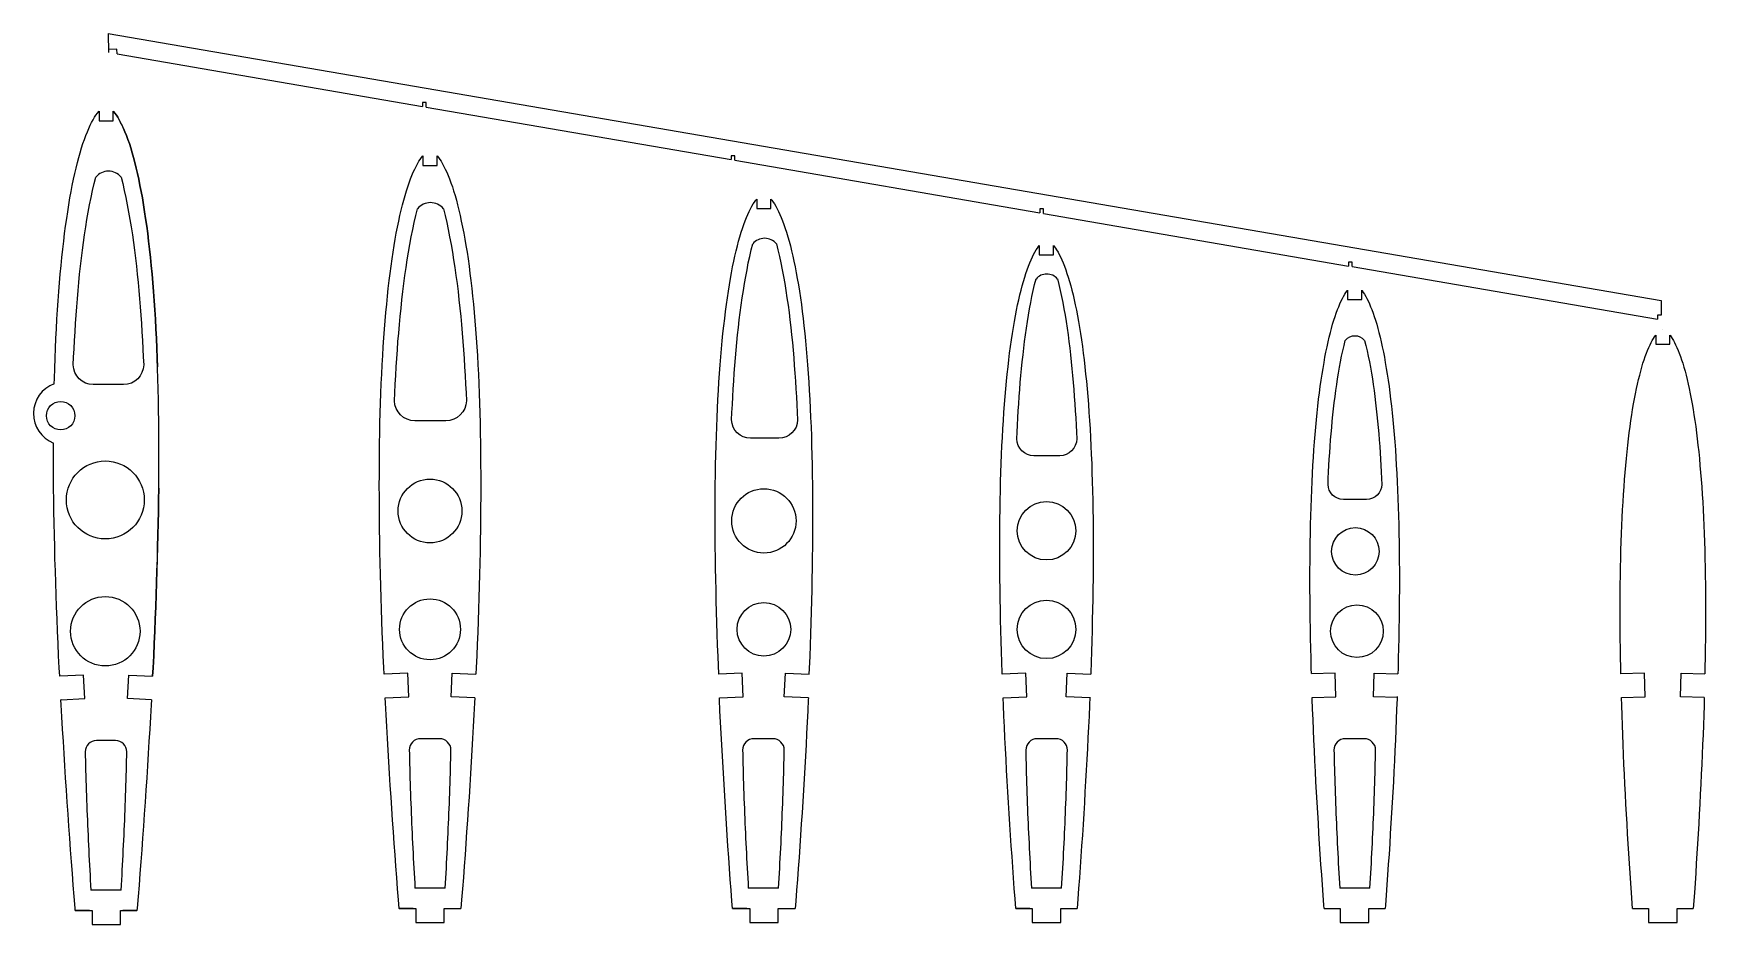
# Model space of a CAD drawing. Header units: inches. Extents: x -1000 to 834, y -101 to 1235.
# Drawn here: x 481.6 to 834.2, y 12.9 to 200.8 of the extents above; entities that cross this region are included whole.
import ezdxf

# ---------------------------------------------------------------- set-up
doc = ezdxf.new("R2010")
doc.units = ezdxf.units.IN
doc.header["$MEASUREMENT"] = 0
doc.layers.add('7', color=7, linetype='Continuous')

msp = doc.modelspace()

# ---------------------------------------------------------------- linework, layer by layer
for p, q in [((497.35, 200.82), (824.85, 144.46)), ((497.35, 200.82), (497.38, 196.82)), ((499.18, 197.48), (497.38, 197.46)), ((499.19, 196.51), (499.18, 197.48)), ((499.19, 196.51), (563.58, 185.42)), ((564.38, 186.26), (563.58, 186.25)), ((563.58, 186.25), (563.58, 185.42)), ((564.38, 185.28), (564.38, 186.26)), ((564.38, 185.28), (628.68, 174.2)), ((629.48, 175.04), (628.68, 175.04)), ((628.68, 175.04), (628.68, 174.2)), ((629.48, 174.06), (629.48, 175.04)), ((629.48, 174.06), (693.78, 162.98)), ((694.58, 163.83), (693.78, 163.82)), ((693.78, 163.82), (693.78, 162.98)), ((694.58, 162.84), (694.58, 163.83)), ((694.58, 162.84), (758.88, 151.76)), ((759.67, 152.61), (758.87, 152.6)), ((758.87, 152.6), (758.88, 151.76)), ((759.68, 151.63), (759.67, 152.61)), ((759.68, 151.63), (824.08, 140.53)), ((824.87, 141.39), (824.07, 141.38)), ((824.07, 141.38), (824.08, 140.53)), ((824.85, 144.46), (824.87, 141.39)), ((824.87, 141.39), (824.87, 141.39)), ((825.2, 138.28), (825.2, 138.28)), ((487.41, 60.24), (487.36, 60.24)), ((500.06, 20.15), (493.68, 20.15)), ((568.4, 20.55), (562.03, 20.55)), ((638.7, 20.55), (632.33, 20.55)), ((698.41, 20.55), (692.04, 20.55)), ((763.42, 20.55), (757.05, 20.55)), ((493.39, 15.86), (490.39, 15.86)), ((503.44, 15.86), (500.44, 15.86)), ((561.64, 16.26), (558.64, 16.26)), ((631.98, 16.26), (628.98, 16.26)), ((691.72, 16.26), (688.72, 16.26))]:
    msp.add_line(p, q)
at = {"color": 9}
for p, q in [((637.11, 163.9), (637.11, 165.9)), ((490.39, 15.86), (493.92, 15.86)), ((493.92, 15.86), (493.92, 12.86)), ((499.92, 12.86), (499.92, 15.86)), ((499.92, 15.86), (503.4, 15.86)), ((558.68, 16.26), (562.2, 16.26)), ((562.2, 16.26), (562.2, 13.26)), ((568.2, 13.26), (568.2, 16.26)), ((568.2, 16.26), (571.72, 16.26)), ((628.98, 16.26), (632.62, 16.26)), ((632.62, 16.26), (632.62, 13.26)), ((638.62, 13.26), (638.62, 16.26)), ((638.62, 16.26), (642.24, 16.26)), ((688.72, 16.26), (692.2, 16.26)), ((692.2, 16.26), (692.2, 13.26)), ((698.2, 16.26), (701.68, 16.28)), ((698.2, 13.26), (698.2, 16.26)), ((753.75, 16.26), (757.17, 16.26)), ((757.17, 16.26), (757.17, 13.26)), ((763.17, 13.26), (763.17, 16.26)), ((763.17, 16.26), (766.65, 16.26)), ((818.79, 16.26), (822.2, 16.26)), ((822.2, 16.26), (822.2, 13.26)), ((828.2, 13.26), (828.2, 16.26)), ((828.2, 16.26), (831.62, 16.26)), ((493.92, 12.86), (499.92, 12.86)), ((562.2, 13.26), (568.2, 13.26)), ((632.62, 13.26), (638.62, 13.26)), ((692.2, 13.26), (698.2, 13.26)), ((757.17, 13.26), (763.17, 13.26)), ((822.2, 13.26), (828.2, 13.26))]:
    msp.add_line(p, q, dxfattribs=at)
for centre, radius in [((487.31, 120.19), 3), ((496.72, 102.43), 8.22), ((565.2, 100.1), 6.73), ((635.61, 98.01), 6.79), ((695.2, 95.93), 6.17), ((760.35, 91.58), 5), ((496.72, 74.73), 7.32), ((565.2, 75.13), 6.42), ((695.2, 75.13), 6.17), ((635.61, 75.13), 5.65), ((760.69, 74.74), 5.55)]:
    msp.add_circle(centre, radius)
for centre, radius in [((497.38, 168.3), 3.48), ((565.29, 161.58), 3.55), ((635.77, 154.35), 3.26), ((695.27, 147.12), 2.96), ((760.26, 134.34), 2.66)]:
    msp.add_arc(centre, radius, 39.9525, 140.0475)
at = {"linetype": 'ByBlock'}
msp.add_arc((488.24, 120.63), 6.68, 109.9561, 248.3824, dxfattribs=at)
at = {"layer": '7', "linetype": 'Continuous'}
for points in [[(485.96, 126.91), (485.99, 128.02), (486.06, 130.16), (486.13, 132.3), (486.22, 134.44), (486.31, 136.48), (486.41, 138.53), (486.53, 140.57), (486.65, 142.51), (486.78, 144.45), (486.92, 146.39), (487.06, 148.22), (487.22, 150.05), (487.39, 151.88), (487.56, 153.59), (487.75, 155.3), (487.94, 157.02), (488.14, 158.6), (488.35, 160.19), (488.57, 161.77), (488.79, 163.23), (489.02, 164.68), (489.27, 166.13), (489.51, 167.45), (489.76, 168.77), (490.03, 170.08), (490.29, 171.26), (490.57, 172.44), (490.86, 173.61), (491.13, 174.64), (491.42, 175.67), (491.72, 176.69), (492.01, 177.58), (492.31, 178.45), (492.63, 179.32), (492.93, 180.05), (493.24, 180.77), (493.56, 181.49), (493.84, 182.06), (494.14, 182.63), (494.47, 183.18), (494.74, 183.6), (495.04, 184.01), (495.36, 184.39), (495.4, 184.44)], [(495.4, 184.44), (495.4, 182.37), (498.4, 182.37), (498.4, 184.44)], [(498.4, 184.44), (498.44, 184.39), (498.76, 184.01), (499.05, 183.6), (499.33, 183.18), (499.65, 182.63), (499.95, 182.06), (500.23, 181.49), (500.56, 180.77), (500.87, 180.05), (501.16, 179.32), (501.49, 178.45), (501.79, 177.58), (502.07, 176.69), (502.38, 175.67), (502.67, 174.64), (502.94, 173.61), (503.23, 172.44), (503.51, 171.26), (503.76, 170.08), (504.03, 168.77), (504.29, 167.45), (504.53, 166.13), (504.77, 164.68), (505.01, 163.23), (505.23, 161.77), (505.45, 160.19), (505.66, 158.6), (505.85, 157.02), (506.05, 155.3), (506.23, 153.59), (506.4, 151.88), (506.58, 150.05), (506.73, 148.22), (506.88, 146.39), (507.02, 144.45), (507.15, 142.51), (507.27, 140.57), (507.39, 138.53), (507.49, 136.48), (507.58, 134.44), (507.67, 132.3), (507.73, 130.5)], [(506.7, 65.23), (506.79, 66.99), (506.92, 69.57), (507.04, 72.15), (507.15, 74.73), (507.26, 77.3), (507.36, 79.86), (507.45, 82.41), (507.54, 84.97), (507.62, 87.49), (507.7, 90.02), (507.76, 92.54), (507.82, 95.03), (507.88, 97.51), (507.92, 100), (507.96, 102.43), (507.99, 104.86), (508.01, 107.3), (508.02, 109.67), (508.02, 112.05), (508.02, 114.42), (508.01, 116.73), (507.99, 119.03), (507.96, 121.34), (507.92, 123.57), (507.87, 125.79), (507.81, 128.02), (507.74, 130.16), (507.67, 132.3), (507.58, 134.44), (507.49, 136.48), (507.39, 138.53), (507.27, 140.57), (507.15, 142.51), (507.02, 144.45), (506.88, 146.39), (506.73, 148.22), (506.58, 150.05), (506.41, 151.88), (506.23, 153.59), (506.05, 155.3), (505.85, 157.02), (505.66, 158.6), (505.45, 160.19), (505.23, 161.77), (505.01, 163.23), (504.78, 164.68), (504.53, 166.13), (504.29, 167.45), (504.03, 168.77), (503.76, 170.08), (503.51, 171.26), (503.23, 172.44), (502.94, 173.61), (502.67, 174.64), (502.38, 175.67), (502.07, 176.69), (501.79, 177.58), (501.49, 178.45), (501.16, 179.32), (500.87, 180.05), (500.56, 180.77), (500.24, 181.49), (499.95, 182.06), (499.66, 182.63), (499.33, 183.18), (499.06, 183.6), (498.76, 184.01), (498.44, 184.39), (498.4, 184.44)], [(555.52, 65.66), (555.45, 67.06), (555.34, 69.53), (555.24, 72.01), (555.14, 74.47), (555.05, 76.93), (554.97, 79.39), (554.89, 81.81), (554.82, 84.24), (554.75, 86.67), (554.7, 89.06), (554.64, 91.45), (554.6, 93.84), (554.57, 96.18), (554.54, 98.52), (554.52, 100.86), (554.51, 103.15), (554.5, 105.43), (554.51, 107.72), (554.52, 109.94), (554.54, 112.15), (554.57, 114.37), (554.6, 116.51), (554.65, 118.65), (554.71, 120.79), (554.77, 122.85), (554.84, 124.91), (554.93, 126.97), (555.01, 128.94), (555.11, 130.9), (555.22, 132.87), (555.34, 134.74), (555.46, 136.6), (555.6, 138.47), (555.74, 140.23), (555.89, 141.99), (556.06, 143.75), (556.22, 145.39), (556.4, 147.04), (556.59, 148.69), (556.78, 150.21), (556.98, 151.74), (557.19, 153.26), (557.4, 154.66), (557.63, 156.06), (557.86, 157.46), (558.09, 158.73), (558.34, 159.99), (558.6, 161.26), (558.85, 162.39), (559.11, 163.52), (559.39, 164.65), (559.65, 165.64), (559.93, 166.63), (560.22, 167.61), (560.5, 168.46), (560.79, 169.31), (561.1, 170.14), (561.38, 170.84), (561.68, 171.54), (561.99, 172.22), (562.26, 172.78), (562.55, 173.32), (562.86, 173.85), (563.13, 174.26), (563.41, 174.65), (563.7, 175)], [(563.7, 175), (563.7, 172.96), (566.7, 172.96), (566.7, 175)], [(566.7, 175), (566.99, 174.65), (567.27, 174.26), (567.54, 173.85), (567.85, 173.32), (568.14, 172.78), (568.41, 172.22), (568.72, 171.54), (569.02, 170.84), (569.3, 170.14), (569.61, 169.31), (569.91, 168.46), (570.18, 167.61), (570.47, 166.63), (570.75, 165.64), (571.01, 164.65), (571.29, 163.52), (571.56, 162.39), (571.8, 161.26), (572.06, 159.99), (572.31, 158.73), (572.54, 157.46), (572.78, 156.06), (573, 154.66), (573.21, 153.26), (573.43, 151.74), (573.63, 150.21), (573.81, 148.69), (574, 147.04), (574.18, 145.39), (574.34, 143.75), (574.51, 141.99), (574.66, 140.23), (574.8, 138.47), (574.94, 136.6), (575.06, 134.74), (575.18, 132.87), (575.29, 130.9), (575.39, 128.94), (575.48, 126.97), (575.56, 124.91), (575.63, 122.85), (575.69, 120.79), (575.75, 118.65), (575.8, 116.51), (575.83, 114.37), (575.86, 112.15), (575.88, 109.94), (575.9, 107.72), (575.9, 105.43), (575.9, 103.15), (575.88, 100.86), (575.86, 98.52), (575.84, 96.18), (575.8, 93.84), (575.76, 91.45), (575.71, 89.06), (575.65, 86.67), (575.58, 84.24), (575.51, 81.81), (575.44, 79.39), (575.35, 76.93), (575.26, 74.47), (575.16, 72.01), (575.06, 69.53), (574.95, 67.06), (574.89, 65.66)], [(489.96, 130.91), (490.04, 132.54), (490.12, 134.32), (490.22, 136.09), (490.33, 137.87), (490.44, 139.63), (490.56, 141.38), (490.69, 143.13), (490.83, 144.87), (490.98, 146.6), (491.14, 148.31), (491.31, 150.03), (491.5, 151.72), (491.69, 153.41), (491.89, 155.08), (492.11, 156.73), (492.35, 158.37), (492.59, 160), (492.85, 161.58), (493.13, 163.16), (493.42, 164.7), (493.72, 166.23), (494.04, 167.7), (494.37, 169.16), (494.72, 170.53)], [(500.05, 170.53), (500.39, 169.16), (500.73, 167.7), (501.05, 166.23), (501.35, 164.7), (501.64, 163.16), (501.92, 161.58), (502.18, 160), (502.42, 158.37), (502.65, 156.73), (502.87, 155.08), (503.08, 153.41), (503.27, 151.72), (503.46, 150.03), (503.63, 148.31), (503.79, 146.6), (503.94, 144.87), (504.08, 143.13), (504.21, 141.38), (504.33, 139.63), (504.44, 137.87), (504.55, 136.09), (504.65, 134.32), (504.73, 132.54), (504.81, 130.91)], [(626.11, 65.69), (625.95, 69.42), (625.86, 71.78), (625.78, 74.15), (625.7, 76.48), (625.64, 78.81), (625.57, 81.14), (625.52, 83.44), (625.47, 85.73), (625.43, 88.03), (625.39, 90.28), (625.37, 92.52), (625.35, 94.77), (625.34, 96.97), (625.33, 99.16), (625.34, 101.35), (625.35, 103.48), (625.37, 105.61), (625.39, 107.74), (625.43, 109.8), (625.48, 111.86), (625.53, 113.91), (625.59, 115.89), (625.66, 117.87), (625.74, 119.84), (625.82, 121.73), (625.92, 123.62), (626.02, 125.51), (626.14, 127.3), (626.26, 129.09), (626.39, 130.89), (626.52, 132.58), (626.67, 134.27), (626.83, 135.96), (626.98, 137.54), (627.15, 139.12), (627.34, 140.7), (627.52, 142.17), (627.71, 143.63), (627.91, 145.09), (628.12, 146.44), (628.33, 147.78), (628.56, 149.12), (628.78, 150.34), (629.02, 151.56), (629.27, 152.77), (629.5, 153.86), (629.76, 154.95), (630.03, 156.03), (630.28, 156.98), (630.54, 157.93), (630.83, 158.88), (631.09, 159.69), (631.37, 160.5), (631.67, 161.3), (631.94, 161.98), (632.22, 162.64), (632.53, 163.3), (632.79, 163.83), (633.06, 164.36), (633.36, 164.87), (633.62, 165.26), (633.89, 165.63), (634.11, 165.9)], [(634.11, 165.9), (634.11, 163.89), (637.11, 163.89), (637.11, 165.9)], [(637.11, 165.9), (637.32, 165.63), (637.6, 165.26), (637.85, 164.87), (638.15, 164.36), (638.43, 163.83), (638.69, 163.3), (638.99, 162.64), (639.28, 161.98), (639.55, 161.3), (639.85, 160.5), (640.12, 159.69), (640.39, 158.88), (640.67, 157.93), (640.94, 156.98), (641.19, 156.03), (641.46, 154.95), (641.71, 153.86), (641.95, 152.77), (642.2, 151.56), (642.43, 150.34), (642.65, 149.12), (642.88, 147.78), (643.1, 146.44), (643.3, 145.09), (643.51, 143.63), (643.7, 142.17), (643.88, 140.7), (644.06, 139.12), (644.23, 137.54), (644.39, 135.96), (644.55, 134.27), (644.69, 132.58), (644.83, 130.89), (644.96, 129.09), (645.08, 127.3), (645.19, 125.51), (645.29, 123.62), (645.39, 121.73), (645.47, 119.84), (645.55, 117.87), (645.62, 115.89), (645.68, 113.91), (645.74, 111.86), (645.78, 109.8), (645.82, 107.74), (645.85, 105.61), (645.87, 103.48), (645.88, 101.35), (645.88, 99.16), (645.88, 96.97), (645.87, 94.77), (645.85, 92.52), (645.82, 90.28), (645.79, 88.03), (645.75, 85.73), (645.7, 83.44), (645.64, 81.14), (645.58, 78.81), (645.51, 76.48), (645.44, 74.15), (645.35, 71.78), (645.27, 69.42), (645.11, 65.69)], [(557.7, 123.36), (557.78, 125.04), (557.86, 126.86), (557.96, 128.67), (558.07, 130.48), (558.19, 132.28), (558.31, 134.06), (558.44, 135.86), (558.59, 137.63), (558.74, 139.4), (558.9, 141.15), (559.08, 142.9), (559.27, 144.64), (559.47, 146.36), (559.68, 148.06), (559.9, 149.76), (560.14, 151.43), (560.39, 153.09), (560.65, 154.71), (560.93, 156.33), (561.23, 157.9), (561.54, 159.46), (561.86, 160.96), (562.21, 162.45), (562.56, 163.86)], [(568.01, 163.86), (568.36, 162.45), (568.71, 160.96), (569.03, 159.46), (569.34, 157.9), (569.64, 156.33), (569.92, 154.71), (570.18, 153.09), (570.43, 151.43), (570.67, 149.76), (570.9, 148.06), (571.11, 146.36), (571.3, 144.64), (571.49, 142.9), (571.67, 141.15), (571.83, 139.4), (571.98, 137.63), (572.13, 135.86), (572.26, 134.06), (572.38, 132.28), (572.5, 130.48), (572.61, 128.67), (572.71, 126.86), (572.79, 125.04), (572.87, 123.36)], [(628.81, 119.33), (628.88, 120.86), (628.97, 122.53), (629.06, 124.19), (629.15, 125.85), (629.26, 127.5), (629.37, 129.14), (629.5, 130.78), (629.63, 132.4), (629.77, 134.02), (629.92, 135.63), (630.08, 137.24), (630.25, 138.82), (630.43, 140.41), (630.62, 141.96), (630.83, 143.52), (631.05, 145.05), (631.28, 146.57), (631.52, 148.06), (631.78, 149.54), (632.05, 150.98), (632.33, 152.41), (632.63, 153.79), (632.95, 155.15), (633.27, 156.44)], [(638.26, 156.44), (638.58, 155.15), (638.9, 153.79), (639.2, 152.41), (639.48, 150.98), (639.75, 149.54), (640.01, 148.06), (640.25, 146.57), (640.48, 145.05), (640.7, 143.52), (640.91, 141.96), (641.1, 140.41), (641.28, 138.82), (641.45, 137.24), (641.61, 135.63), (641.76, 134.02), (641.9, 132.4), (642.03, 130.78), (642.16, 129.14), (642.27, 127.5), (642.38, 125.85), (642.47, 124.19), (642.57, 122.53), (642.65, 120.86), (642.72, 119.33)], [(685.87, 65.71), (685.86, 65.94), (685.78, 68.2), (685.71, 70.44), (685.64, 72.67), (685.58, 74.91), (685.53, 77.11), (685.48, 79.31), (685.44, 81.51), (685.41, 83.67), (685.38, 85.82), (685.36, 87.98), (685.35, 90.08), (685.35, 92.18), (685.35, 94.29), (685.36, 96.33), (685.38, 98.37), (685.41, 100.41), (685.44, 102.38), (685.49, 104.36), (685.54, 106.33), (685.6, 108.22), (685.66, 110.12), (685.74, 112.01), (685.82, 113.82), (685.91, 115.63), (686.01, 117.44), (686.12, 119.16), (686.24, 120.88), (686.36, 122.6), (686.49, 124.22), (686.63, 125.84), (686.78, 127.46), (686.93, 128.98), (687.1, 130.49), (687.27, 132.01), (687.44, 133.41), (687.63, 134.82), (687.83, 136.22), (688.02, 137.51), (688.23, 138.8), (688.45, 140.08), (688.66, 141.25), (688.88, 142.42), (689.12, 143.58), (689.35, 144.63), (689.59, 145.67), (689.85, 146.7), (690.09, 147.62), (690.35, 148.53), (690.62, 149.43), (690.87, 150.22), (691.14, 150.99), (691.42, 151.76), (691.68, 152.41), (691.96, 153.05), (692.25, 153.68), (692.5, 154.19), (692.76, 154.69), (693.05, 155.18), (693.29, 155.55), (693.55, 155.91), (693.7, 156.09)], [(693.7, 156.09), (693.7, 154.12), (696.7, 154.12), (696.7, 156.09)], [(693.71, 156.1), (693.71, 156.11)], [(696.7, 156.09), (696.85, 155.91), (697.11, 155.55), (697.35, 155.18), (697.64, 154.69), (697.91, 154.19), (698.16, 153.68), (698.45, 153.05), (698.72, 152.41), (698.98, 151.76), (699.26, 150.99), (699.53, 150.22), (699.78, 149.43), (700.06, 148.53), (700.31, 147.62), (700.55, 146.7), (700.81, 145.67), (701.05, 144.63), (701.28, 143.58), (701.52, 142.42), (701.74, 141.25), (701.96, 140.08), (702.18, 138.8), (702.38, 137.51), (702.58, 136.22), (702.77, 134.82), (702.96, 133.41), (703.13, 132.01), (703.31, 130.49), (703.47, 128.98), (703.62, 127.46), (703.77, 125.84), (703.91, 124.22), (704.04, 122.6), (704.17, 120.88), (704.28, 119.16), (704.39, 117.44), (704.49, 115.63), (704.58, 113.82), (704.66, 112.01), (704.74, 110.12), (704.8, 108.22), (704.86, 106.33), (704.91, 104.36), (704.96, 102.38), (704.99, 100.41), (705.02, 98.37), (705.04, 96.33), (705.05, 94.29), (705.05, 92.18), (705.05, 90.08), (705.04, 87.98), (705.02, 85.82), (704.99, 83.67), (704.96, 81.51), (704.92, 79.31), (704.87, 77.11), (704.82, 74.91), (704.76, 72.67), (704.7, 70.44), (704.62, 68.2), (704.55, 65.94), (704.54, 65.71)], [(688.95, 115.3), (689.02, 116.69), (689.09, 118.21), (689.17, 119.71), (689.26, 121.22), (689.36, 122.72), (689.46, 124.21), (689.57, 125.7), (689.69, 127.18), (689.82, 128.65), (689.96, 130.11), (690.1, 131.57), (690.26, 133.01), (690.42, 134.45), (690.6, 135.87), (690.79, 137.28), (690.98, 138.67), (691.19, 140.06), (691.41, 141.4), (691.65, 142.75), (691.89, 144.06), (692.15, 145.36), (692.42, 146.61), (692.71, 147.85), (693, 149.03)], [(697.54, 149.03), (697.83, 147.85), (698.12, 146.61), (698.39, 145.36), (698.65, 144.06), (698.89, 142.75), (699.13, 141.4), (699.35, 140.06), (699.56, 138.67), (699.76, 137.28), (699.94, 135.87), (700.12, 134.45), (700.28, 133.01), (700.44, 131.57), (700.59, 130.11), (700.72, 128.65), (700.85, 127.18), (700.97, 125.7), (701.08, 124.21), (701.18, 122.72), (701.28, 121.22), (701.37, 119.71), (701.45, 118.21), (701.53, 116.69), (701.59, 115.3)], [(751.08, 65.82), (751.05, 66.89), (751, 69.03), (750.94, 71.13), (750.9, 73.24), (750.86, 75.34), (750.83, 77.41), (750.81, 79.47), (750.79, 81.53), (750.78, 83.55), (750.77, 85.56), (750.78, 87.57), (750.79, 89.53), (750.81, 91.48), (750.83, 93.43), (750.86, 95.32), (750.91, 97.21), (750.96, 99.09), (751.01, 100.91), (751.08, 102.72), (751.15, 104.53), (751.23, 106.27), (751.31, 108), (751.41, 109.73), (751.51, 111.38), (751.62, 113.02), (751.74, 114.67), (751.87, 116.22), (752, 117.77), (752.15, 119.32), (752.29, 120.77), (752.45, 122.22), (752.61, 123.67), (752.78, 125.01), (752.95, 126.36), (753.14, 127.7), (753.33, 128.93), (753.53, 130.17), (753.74, 131.4), (753.94, 132.52), (754.15, 133.63), (754.38, 134.74), (754.6, 135.74), (754.83, 136.74), (755.08, 137.73), (755.31, 138.61), (755.56, 139.48), (755.82, 140.34), (756.06, 141.09), (756.31, 141.84), (756.59, 142.57), (756.83, 143.19), (757.1, 143.8), (757.37, 144.41), (757.61, 144.89), (757.87, 145.37), (758.14, 145.84), (758.37, 146.2), (758.63, 146.54), (758.7, 146.64)], [(758.7, 146.64), (758.7, 144.7), (761.7, 144.7), (761.7, 146.64)], [(761.7, 146.64), (761.78, 146.54), (762.03, 146.2), (762.26, 145.84), (762.54, 145.37), (762.79, 144.89), (763.03, 144.41), (763.31, 143.8), (763.57, 143.19), (763.82, 142.57), (764.09, 141.84), (764.35, 141.09), (764.59, 140.34), (764.85, 139.48), (765.09, 138.61), (765.32, 137.73), (765.57, 136.74), (765.8, 135.74), (766.02, 134.74), (766.25, 133.63), (766.46, 132.52), (766.67, 131.4), (766.88, 130.17), (767.07, 128.93), (767.26, 127.7), (767.45, 126.36), (767.63, 125.01), (767.79, 123.67), (767.96, 122.22), (768.11, 120.77), (768.26, 119.32), (768.4, 117.77), (768.54, 116.22), (768.66, 114.67), (768.78, 113.02), (768.89, 111.38), (768.99, 109.73), (769.09, 108), (769.18, 106.27), (769.25, 104.53), (769.33, 102.72), (769.39, 100.91), (769.45, 99.09), (769.5, 97.21), (769.54, 95.32), (769.57, 93.43), (769.6, 91.48), (769.61, 89.53), (769.63, 87.57), (769.63, 85.56), (769.63, 83.55), (769.61, 81.53), (769.6, 79.47), (769.57, 77.41), (769.54, 75.34), (769.5, 73.24), (769.46, 71.13), (769.41, 69.03), (769.35, 66.89), (769.32, 65.74)], [(754.58, 105.71), (754.64, 106.96), (754.7, 108.33), (754.78, 109.68), (754.86, 111.04), (754.94, 112.39), (755.04, 113.73), (755.14, 115.07), (755.25, 116.4), (755.36, 117.72), (755.48, 119.04), (755.62, 120.35), (755.76, 121.65), (755.9, 122.94), (756.06, 124.22), (756.23, 125.49), (756.41, 126.74), (756.59, 127.98), (756.79, 129.2), (757, 130.41), (757.23, 131.59), (757.46, 132.76), (757.7, 133.88), (757.96, 135), (758.22, 136.05)], [(762.31, 136.05), (762.57, 135), (762.83, 133.88), (763.07, 132.76), (763.3, 131.59), (763.52, 130.41), (763.74, 129.2), (763.93, 127.98), (764.12, 126.74), (764.3, 125.49), (764.47, 124.22), (764.62, 122.94), (764.77, 121.65), (764.91, 120.35), (765.04, 119.04), (765.17, 117.72), (765.28, 116.4), (765.39, 115.07), (765.49, 113.73), (765.58, 112.39), (765.67, 111.04), (765.75, 109.68), (765.82, 108.33), (765.89, 106.96), (765.95, 105.71)], [(816.35, 65.78), (816.32, 67.17), (816.28, 69.18), (816.25, 71.15), (816.23, 73.12), (816.21, 75.09), (816.2, 77.01), (816.2, 78.93), (816.2, 80.86), (816.21, 82.72), (816.23, 84.59), (816.25, 86.45), (816.29, 88.26), (816.32, 90.06), (816.37, 91.86), (816.42, 93.59), (816.49, 95.32), (816.56, 97.06), (816.63, 98.71), (816.71, 100.37), (816.81, 102.02), (816.9, 103.59), (817.01, 105.16), (817.12, 106.73), (817.24, 108.21), (817.37, 109.69), (817.51, 111.17), (817.65, 112.56), (817.79, 113.95), (817.95, 115.33), (818.11, 116.61), (818.28, 117.9), (818.46, 119.18), (818.64, 120.36), (818.83, 121.53), (819.03, 122.71), (819.22, 123.78), (819.43, 124.84), (819.65, 125.91), (819.85, 126.86), (820.08, 127.81), (820.31, 128.76), (820.53, 129.6), (820.77, 130.43), (821.01, 131.26), (821.24, 131.97), (821.49, 132.68), (821.75, 133.38), (821.99, 133.97), (822.24, 134.56), (822.5, 135.14), (822.73, 135.6), (822.97, 136.06), (823.23, 136.51), (823.46, 136.85), (823.7, 137.18)], [(823.7, 137.18), (823.7, 135.28), (826.7, 135.28), (826.7, 137.18)], [(826.71, 137.18), (826.95, 136.85), (827.17, 136.51), (827.43, 136.06), (827.67, 135.6), (827.9, 135.14), (828.17, 134.56), (828.42, 133.97), (828.65, 133.38), (828.92, 132.68), (829.16, 131.97), (829.39, 131.26), (829.64, 130.43), (829.87, 129.6), (830.09, 128.76), (830.33, 127.81), (830.55, 126.86), (830.76, 125.91), (830.98, 124.84), (831.18, 123.78), (831.38, 122.71), (831.58, 121.53), (831.76, 120.36), (831.94, 119.18), (832.12, 117.9), (832.29, 116.61), (832.45, 115.33), (832.61, 113.95), (832.76, 112.56), (832.9, 111.17), (833.03, 109.69), (833.16, 108.21), (833.28, 106.73), (833.4, 105.16), (833.5, 103.59), (833.6, 102.02), (833.69, 100.37), (833.77, 98.71), (833.85, 97.06), (833.92, 95.32), (833.98, 93.59), (834.03, 91.86), (834.08, 90.06), (834.12, 88.26), (834.15, 86.45), (834.17, 84.59), (834.19, 82.72), (834.2, 80.86), (834.2, 78.93), (834.2, 77.01), (834.19, 75.09), (834.17, 73.12), (834.15, 71.15), (834.12, 69.18), (834.08, 67.17), (834.05, 65.78)], [(487.1, 65.23), (487.01, 66.99), (486.88, 69.57), (486.76, 72.15), (486.65, 74.73), (486.54, 77.3), (486.44, 79.86), (486.35, 82.41), (486.26, 84.97), (486.18, 87.49), (486.1, 90.02), (486.04, 92.54), (485.98, 95.03), (485.92, 97.51), (485.88, 100), (485.84, 102.43), (485.81, 104.86), (485.79, 107.3), (485.78, 109.67), (485.78, 112.05), (485.78, 114.42)], [(507.99, 104.9), (507.99, 104.86), (507.96, 102.43), (507.92, 100), (507.87, 97.51), (507.82, 95.03), (507.76, 92.54), (507.69, 90.02), (507.62, 87.49), (507.54, 84.97), (507.45, 82.41), (507.36, 79.86), (507.25, 77.3), (507.15, 74.73), (507.03, 72.15), (506.92, 69.57), (506.79, 66.99), (506.7, 65.23)], [(487.41, 60.24), (487.41, 60.24), (492.41, 60.51), (492.13, 65.5), (487.14, 65.23)], [(506.44, 60.24), (501.39, 60.51), (501.66, 65.5), (506.66, 65.23)], [(555.75, 60.67), (560.75, 60.91), (560.5, 65.9), (555.51, 65.66)], [(574.65, 60.68), (574.65, 60.67), (569.66, 60.91), (569.9, 65.9), (574.89, 65.66)], [(574.89, 65.66), (574.89, 65.65)], [(626.23, 60.69), (631.23, 60.91), (631.01, 65.9), (626.02, 65.68)], [(644.99, 60.69), (639.92, 60.91), (640.14, 65.9), (645.13, 65.68)], [(686.06, 60.71), (691.05, 60.91), (690.86, 65.9), (685.86, 65.71)], [(704.35, 60.8), (704.35, 60.71), (699.35, 60.91), (699.54, 65.9), (704.54, 65.71)], [(751.25, 60.74), (756.24, 60.91), (756.08, 65.91), (751.09, 65.74)], [(769.16, 60.99), (769.16, 60.74), (764.16, 60.91), (764.32, 65.9), (769.32, 65.74)], [(816.35, 65.78), (816.35, 65.78)], [(816.36, 65.78), (816.35, 65.78)], [(816.47, 60.78), (821.47, 60.9), (821.35, 65.9), (816.36, 65.78)], [(833.93, 60.78), (828.93, 60.9), (829.06, 65.9), (834.06, 65.78)], [(834.06, 65.78), (834.05, 65.75)], [(490.39, 15.86), (490.36, 16.34), (490.16, 18.77), (489.97, 21.2), (489.78, 23.64), (489.6, 26.12), (489.41, 28.61), (489.23, 31.09), (489.05, 33.62), (488.87, 36.14), (488.7, 38.67), (488.52, 41.22), (488.35, 43.78), (488.19, 46.33), (488.03, 48.91), (487.87, 51.48), (487.72, 54.06), (487.57, 56.65), (487.42, 59.23), (487.36, 60.24)], [(506.44, 60.24), (506.38, 59.23), (506.23, 56.65), (506.08, 54.06), (505.93, 51.48), (505.77, 48.91), (505.61, 46.33), (505.45, 43.78), (505.28, 41.22), (505.1, 38.67), (504.93, 36.14), (504.75, 33.62), (504.57, 31.09), (504.39, 28.61), (504.2, 26.12), (504.01, 23.64), (503.83, 21.2), (503.63, 18.77), (503.44, 16.34), (503.4, 15.86)], [(558.68, 16.26), (558.54, 18.05), (558.36, 20.39), (558.18, 22.78), (558, 25.17), (557.82, 27.56), (557.65, 29.99), (557.48, 32.42), (557.31, 34.85), (557.14, 37.31), (556.98, 39.76), (556.82, 42.22), (556.67, 44.7), (556.52, 47.18), (556.37, 49.66), (556.22, 52.14), (556.08, 54.63), (555.94, 57.12), (555.81, 59.6), (555.76, 60.67)], [(574.64, 60.67), (574.59, 59.6), (574.46, 57.12), (574.32, 54.63), (574.18, 52.14), (574.03, 49.66), (573.89, 47.18), (573.74, 44.7), (573.58, 42.22), (573.42, 39.76), (573.26, 37.31), (573.09, 34.85), (572.92, 32.42), (572.75, 29.99), (572.58, 27.56), (572.4, 25.17), (572.23, 22.78), (572.04, 20.39), (571.86, 18.05), (571.72, 16.26)], [(628.98, 16.26), (628.86, 17.79), (628.69, 20.08), (628.52, 22.38), (628.35, 24.71), (628.19, 27.04), (628.03, 29.37), (627.87, 31.73), (627.71, 34.09), (627.56, 36.45), (627.41, 38.83), (627.27, 41.21), (627.13, 43.59), (626.99, 45.98), (626.85, 48.37), (626.72, 50.76), (626.59, 53.15), (626.47, 55.54), (626.35, 57.92), (626.24, 60.3), (626.23, 60.69)], [(644.99, 60.69), (644.97, 60.3), (644.86, 57.92), (644.75, 55.54), (644.62, 53.15), (644.5, 50.76), (644.37, 48.37), (644.23, 45.98), (644.09, 43.59), (643.95, 41.21), (643.8, 38.83), (643.66, 36.45), (643.5, 34.09), (643.35, 31.73), (643.19, 29.37), (643.02, 27.04), (642.86, 24.71), (642.69, 22.38), (642.52, 20.08), (642.35, 17.79), (642.24, 16.26)], [(688.72, 16.26), (688.57, 18.28), (688.41, 20.48), (688.25, 22.72), (688.09, 24.96), (687.94, 27.19), (687.78, 29.46), (687.63, 31.72), (687.49, 33.98), (687.34, 36.26), (687.2, 38.55), (687.07, 40.83), (686.94, 43.12), (686.8, 45.41), (686.68, 47.7), (686.56, 49.99), (686.44, 52.28), (686.33, 54.57), (686.22, 56.85), (686.12, 59.13), (686.06, 60.71)], [(704.35, 60.8), (704.28, 59.13), (704.18, 56.85), (704.07, 54.57), (703.96, 52.28), (703.85, 49.99), (703.73, 47.7), (703.6, 45.41), (703.47, 43.12), (703.33, 40.83), (703.2, 38.55), (703.06, 36.26), (702.92, 33.98), (702.77, 31.72), (702.62, 29.46), (702.47, 27.19), (702.31, 24.96), (702.15, 22.72), (701.99, 20.48), (701.83, 18.28), (701.68, 16.28)], [(753.75, 16.26), (753.7, 16.95), (753.55, 19.09), (753.4, 21.23), (753.25, 23.37), (753.1, 25.53), (752.96, 27.7), (752.82, 29.86), (752.68, 32.05), (752.55, 34.23), (752.42, 36.41), (752.29, 38.61), (752.17, 40.8), (752.04, 42.99), (751.93, 45.18), (751.82, 47.37), (751.71, 49.56), (751.61, 51.74), (751.52, 53.93), (751.42, 56.11), (751.34, 58.28), (751.26, 60.44), (751.25, 60.75)], [(769.16, 60.74), (769.14, 60.44), (769.06, 58.28), (768.98, 56.11), (768.89, 53.93), (768.79, 51.74), (768.69, 49.56), (768.59, 47.37), (768.47, 45.18), (768.36, 42.99), (768.24, 40.8), (768.11, 38.61), (767.98, 36.41), (767.85, 34.23), (767.72, 32.05), (767.59, 29.86), (767.45, 27.7), (767.3, 25.53), (767.15, 23.37), (767.01, 21.23), (766.86, 19.09), (766.7, 16.95), (766.65, 16.26)], [(818.79, 16.26), (818.56, 19.54), (818.42, 21.61), (818.28, 23.68), (818.15, 25.74), (818.02, 27.83), (817.89, 29.91), (817.77, 32), (817.65, 34.09), (817.53, 36.18), (817.41, 38.28), (817.3, 40.37), (817.19, 42.46), (817.09, 44.56), (817, 46.64), (816.91, 48.73), (816.82, 50.81), (816.74, 52.88), (816.66, 54.95), (816.59, 57.02), (816.52, 59.06), (816.47, 60.78)], [(833.93, 60.78), (833.88, 59.06), (833.81, 57.02), (833.74, 54.95), (833.67, 52.88), (833.58, 50.81), (833.5, 48.73), (833.41, 46.64), (833.31, 44.56), (833.21, 42.46), (833.1, 40.37), (832.99, 38.28), (832.88, 36.18), (832.76, 34.09), (832.63, 32), (832.51, 29.91), (832.38, 27.83), (832.25, 25.74), (832.12, 23.68), (831.98, 21.61), (831.84, 19.54), (831.62, 16.26)]]:
    msp.add_lwpolyline(points, dxfattribs=at)
for points in [[(504.81, 130.91, -0.409078), (500.58, 126.75), (494.19, 126.75, -0.409078), (489.96, 130.91)], [(572.87, 123.36, -0.409078), (568.55, 119.11), (562.02, 119.11, -0.409078), (557.7, 123.36)], [(642.72, 119.33, -0.409078), (638.75, 115.44), (632.78, 115.44, -0.409078), (628.81, 119.33)], [(701.59, 115.3, -0.409078), (697.99, 111.76), (692.56, 111.76, -0.409078), (688.95, 115.3)], [(765.95, 105.71, -0.409078), (762.71, 102.53), (757.82, 102.53, -0.409078), (754.58, 105.71)], [(500.06, 20.15), (500.12, 21.2), (500.18, 22.26), (500.24, 23.31), (500.3, 24.35), (500.36, 25.41), (500.41, 26.46), (500.47, 27.51), (500.52, 28.56), (500.57, 29.61), (500.62, 30.66), (500.67, 31.71), (500.72, 32.76), (500.77, 33.81), (500.81, 34.86), (500.85, 35.91), (500.9, 36.96), (500.94, 38.01), (500.97, 39.06), (501.01, 40.11), (501.05, 41.15), (501.08, 42.2), (501.11, 43.25), (501.14, 44.3), (501.17, 45.34), (501.2, 46.38), (501.22, 47.43), (501.25, 48.48), (501.26, 49.27, 0.412437), (498.86, 51.66), (494.88, 51.66, 0.412437), (492.48, 49.27), (492.5, 48.48), (492.52, 47.43), (492.54, 46.38), (492.57, 45.34), (492.6, 44.3), (492.63, 43.25), (492.66, 42.2), (492.69, 41.15), (492.73, 40.11), (492.77, 39.06), (492.8, 38.01), (492.84, 36.96), (492.89, 35.91), (492.93, 34.86), (492.97, 33.81), (493.02, 32.76), (493.07, 31.71), (493.12, 30.66), (493.17, 29.61), (493.22, 28.56), (493.27, 27.51), (493.33, 26.46), (493.38, 25.41), (493.44, 24.35), (493.5, 23.31), (493.56, 22.26), (493.62, 21.2), (493.68, 20.15)], [(568.4, 20.55), (568.46, 21.6), (568.53, 22.66), (568.59, 23.71), (568.64, 24.75), (568.7, 25.81), (568.76, 26.86), (568.81, 27.91), (568.86, 28.96), (568.92, 30.01), (568.97, 31.06), (569.02, 32.11), (569.06, 33.16), (569.11, 34.21), (569.16, 35.26), (569.2, 36.31), (569.24, 37.36), (569.28, 38.41), (569.32, 39.46), (569.36, 40.51), (569.39, 41.55), (569.42, 42.6), (569.46, 43.65), (569.49, 44.7), (569.52, 45.74), (569.54, 46.78), (569.57, 47.83), (569.59, 48.88), (569.61, 49.67, 0.412437), (567.21, 52.06), (563.22, 52.06, 0.412437), (560.82, 49.67), (560.84, 48.88), (560.86, 47.83), (560.89, 46.78), (560.91, 45.74), (560.94, 44.7), (560.97, 43.65), (561, 42.6), (561.04, 41.55), (561.07, 40.51), (561.11, 39.46), (561.15, 38.41), (561.19, 37.36), (561.23, 36.31), (561.27, 35.26), (561.32, 34.21), (561.36, 33.16), (561.41, 32.11), (561.46, 31.06), (561.51, 30.01), (561.56, 28.96), (561.62, 27.91), (561.67, 26.86), (561.73, 25.81), (561.78, 24.75), (561.84, 23.71), (561.9, 22.66), (561.97, 21.6), (562.03, 20.55), (562.03, 20.55)], [(638.7, 20.55), (638.77, 21.6), (638.83, 22.66), (638.89, 23.71), (638.95, 24.75), (639, 25.81), (639.06, 26.86), (639.11, 27.91), (639.17, 28.96), (639.22, 30.01), (639.27, 31.06), (639.32, 32.11), (639.37, 33.16), (639.41, 34.21), (639.46, 35.26), (639.5, 36.31), (639.54, 37.36), (639.58, 38.41), (639.62, 39.46), (639.66, 40.51), (639.69, 41.55), (639.73, 42.6), (639.76, 43.65), (639.79, 44.7), (639.82, 45.74), (639.84, 46.78), (639.87, 47.83), (639.89, 48.88), (639.91, 49.67, 0.412437), (637.51, 52.06), (633.53, 52.06, 0.412437), (631.13, 49.67), (631.14, 48.88), (631.17, 47.83), (631.19, 46.78), (631.22, 45.74), (631.24, 44.7), (631.27, 43.65), (631.31, 42.6), (631.34, 41.55), (631.38, 40.51), (631.41, 39.46), (631.45, 38.41), (631.49, 37.36), (631.53, 36.31), (631.58, 35.26), (631.62, 34.21), (631.67, 33.16), (631.71, 32.11), (631.76, 31.06), (631.82, 30.01), (631.87, 28.96), (631.92, 27.91), (631.97, 26.86), (632.03, 25.81), (632.09, 24.75), (632.15, 23.71), (632.21, 22.66), (632.27, 21.6), (632.33, 20.55), (632.33, 20.55)], [(698.41, 20.55), (698.41, 20.55), (698.48, 21.6), (698.54, 22.66), (698.6, 23.71), (698.66, 24.75), (698.71, 25.81), (698.77, 26.86), (698.82, 27.91), (698.88, 28.96), (698.93, 30.01), (698.98, 31.06), (699.03, 32.11), (699.08, 33.16), (699.12, 34.21), (699.17, 35.26), (699.21, 36.31), (699.25, 37.36), (699.29, 38.41), (699.33, 39.46), (699.37, 40.51), (699.4, 41.55), (699.44, 42.6), (699.47, 43.65), (699.5, 44.7), (699.53, 45.74), (699.55, 46.78), (699.58, 47.83), (699.6, 48.88), (699.62, 49.67, 0.412437), (697.22, 52.06), (693.24, 52.06, 0.412437), (690.84, 49.67), (690.85, 48.88), (690.88, 47.83), (690.9, 46.78), (690.93, 45.74), (690.95, 44.7), (690.98, 43.65), (691.02, 42.6), (691.05, 41.55), (691.09, 40.51), (691.12, 39.46), (691.16, 38.41), (691.2, 37.36), (691.24, 36.31), (691.29, 35.26), (691.33, 34.21), (691.38, 33.16), (691.42, 32.11), (691.48, 31.06), (691.53, 30.01), (691.58, 28.96), (691.63, 27.91), (691.68, 26.86), (691.74, 25.81), (691.8, 24.75), (691.86, 23.71), (691.92, 22.66), (691.98, 21.6), (692.04, 20.55), (692.04, 20.55)], [(763.42, 20.55), (763.42, 20.55), (763.48, 21.6), (763.54, 22.66), (763.6, 23.71), (763.66, 24.75), (763.72, 25.81), (763.78, 26.86), (763.83, 27.91), (763.88, 28.96), (763.93, 30.01), (763.98, 31.06), (764.03, 32.11), (764.08, 33.16), (764.13, 34.21), (764.17, 35.26), (764.22, 36.31), (764.26, 37.36), (764.3, 38.41), (764.34, 39.46), (764.37, 40.51), (764.41, 41.55), (764.44, 42.6), (764.48, 43.65), (764.51, 44.7), (764.53, 45.74), (764.56, 46.78), (764.58, 47.83), (764.61, 48.88), (764.62, 49.67, 0.412437), (762.22, 52.06), (758.24, 52.06, 0.412437), (755.84, 49.67), (755.86, 48.88), (755.88, 47.83), (755.91, 46.78), (755.93, 45.74), (755.96, 44.7), (755.99, 43.65), (756.02, 42.6), (756.06, 41.55), (756.09, 40.51), (756.13, 39.46), (756.17, 38.41), (756.21, 37.36), (756.25, 36.31), (756.29, 35.26), (756.34, 34.21), (756.38, 33.16), (756.43, 32.11), (756.48, 31.06), (756.53, 30.01), (756.58, 28.96), (756.64, 27.91), (756.69, 26.86), (756.75, 25.81), (756.8, 24.75), (756.86, 23.71), (756.92, 22.66), (756.98, 21.6), (757.05, 20.55), (757.05, 20.55)]]:
    msp.add_lwpolyline(points, format="xyb", dxfattribs=at)

doc.saveas('drawing.dxf')
